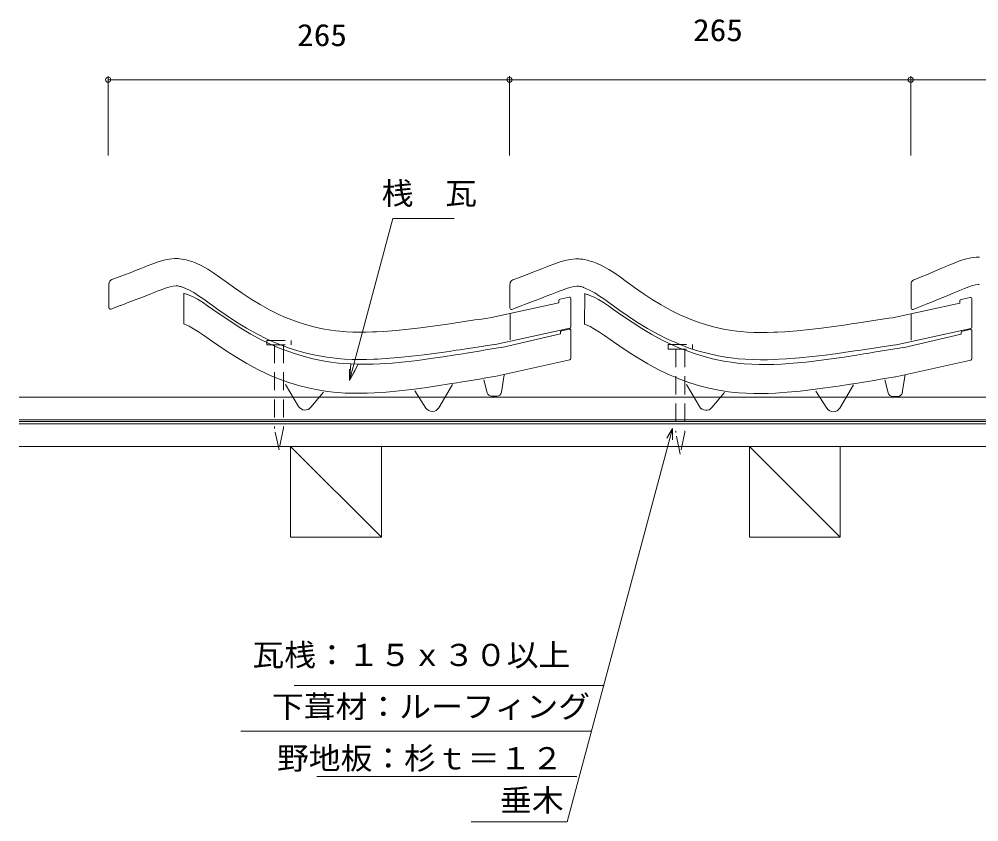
# Model space of a CAD drawing. Units: millimetres, scale not verified. Extents: x -486 to 491, y -253 to 277.
# Drawn here: x -486 to 147, y -253 to 277 of the extents above; entities that cross this region are included whole.
import ezdxf
from ezdxf.enums import TextEntityAlignment as Align

# ---------------------------------------------------------------- set-up
doc = ezdxf.new("R2010")
doc.units = ezdxf.units.MM
doc.header["$LTSCALE"] = 10
doc.linetypes.add('DASHED1', pattern=[1.8, 1.2, -0.6])
doc.linetypes.add('DASHED3', pattern=[4, 3, -1])
doc.layers.add('0-0_LAYER001', color=4, linetype='Continuous', lineweight=18)
doc.layers.add('0-1_LAYER004', color=7, linetype='Continuous', lineweight=18)
doc.styles.add('ＭＳ ゴシック', font='')
doc.styles.get('ＭＳ ゴシック').set_extended_font_data('MS Gothic')

msp = doc.modelspace()

# ---------------------------------------------------------------- linework, layer by layer
at = {"layer": '0-0_LAYER001', "color": 2}
for p, q in [((-427.54, 239.77), (-427.54, 187.27)), ((-427.54, 237.27), (-162.54, 237.27)), ((-162.54, 239.77), (-162.54, 187.27)), ((-162.54, 237.27), (102.46, 237.27)), ((102.46, 239.77), (102.46, 187.27)), ((102.46, 237.27), (407.46, 237.27)), ((358.9, 10.14), (-486.32, 10.14)), ((-54.82, 7), (-124.43, -252.77)), ((-99.91, -162.71), (-304.73, -162.71)), ((-108.54, -192.81), (-339.95, -192.81)), ((-118.08, -222.9), (-289.75, -222.9)), ((-124.43, -252.77), (-187.77, -252.77))]:
    msp.add_line(p, q, dxfattribs=at)
at = {"layer": '0-0_LAYER001'}
for p, q in [((-427.08, 86.77), (-427.08, 102.49)), ((-425.04, 105.34), (-424.61, 105.51)), ((-162.25, 86.59), (-162.25, 102.31)), ((-160.22, 105.16), (-159.79, 105.32)), ((102.81, 86.48), (102.81, 103.12)), ((104.58, 105.16), (105, 105.34)), ((-377.88, 96.21), (-377.84, 96.2)), ((-377.84, 96.2), (-377.26, 96.09)), ((-377.52, 96.12), (-377.69, 75.94)), ((-377.26, 96.09), (-376.6, 95.92)), ((-376.6, 95.92), (-375.81, 95.7)), ((-375.81, 95.7), (-375.63, 95.64)), ((-375.63, 95.64), (-374.17, 95.11)), ((-374.17, 95.11), (-371.34, 93.84)), ((-113.06, 96.03), (-113.02, 96.02)), ((-113.02, 96.02), (-112.44, 95.9)), ((-112.7, 95.93), (-112.87, 75.76)), ((-112.44, 95.9), (-111.78, 95.74)), ((-111.78, 95.74), (-110.99, 95.51)), ((-110.99, 95.51), (-110.81, 95.45)), ((-110.81, 95.45), (-109.35, 94.92)), ((-371.34, 93.84), (-368.47, 92.28)), ((-368.47, 92.28), (-365.36, 90.35)), ((-365.36, 90.35), (-361.99, 88.09)), ((-174.35, 80.33), (-129.9, 89.98)), ((-129.9, 91.44), (-129.9, 89.98)), ((-123.1, 93.66), (-129.1, 92.42)), ((-121.9, 92.68), (-121.9, 74.1)), ((-109.35, 94.92), (-106.52, 93.65)), ((-106.52, 93.65), (-103.65, 92.1)), ((-103.65, 92.1), (-100.53, 90.17)), ((-100.53, 90.17), (-97.16, 87.9)), ((90.47, 80.15), (134.93, 89.8)), ((134.93, 91.25), (134.93, 89.8)), ((141.72, 93.48), (135.72, 92.23)), ((142.93, 92.5), (142.93, 73.92)), ((-425.72, 85.84), (-419.55, 88.17)), ((-361.99, 88.09), (-358.36, 85.55)), ((-358.36, 85.55), (-356.13, 83.98)), ((-356.13, 83.98), (-352.59, 81.51)), ((-162.08, 65.45), (-162.08, 82.65)), ((-160.9, 85.65), (-154.72, 87.99)), ((-97.16, 87.9), (-93.54, 85.37)), ((-93.54, 85.37), (-91.31, 83.79)), ((-91.31, 83.79), (-87.77, 81.33)), ((102.75, 65.26), (102.75, 82.46)), ((104.19, 85.55), (110.52, 88.14)), ((-377.85, 76.07), (-377.1, 75.8)), ((-352.59, 81.51), (-346.41, 77.35)), ((-346.41, 77.35), (-340, 73.27)), ((-87.77, 81.33), (-81.58, 77.17)), ((-81.58, 77.17), (-75.17, 73.08)), ((-377.1, 75.8), (-374.13, 74.47)), ((-374.13, 74.47), (-371.15, 72.85)), ((-371.15, 72.85), (-367.96, 70.88)), ((-367.96, 70.88), (-364.54, 68.58)), ((-340, 73.27), (-333.36, 69.33)), ((-122.68, 73.13), (-172.82, 62.25)), ((-128.93, 70.51), (-128.93, 69.55)), ((-123.12, 72.62), (-128.15, 71.48)), ((-121.9, 53.36), (-121.9, 71.64)), ((-113.03, 75.89), (-112.28, 75.62)), ((-112.28, 75.62), (-109.31, 74.29)), ((-109.31, 74.29), (-106.33, 72.67)), ((-106.33, 72.67), (-103.13, 70.69)), ((-103.13, 70.69), (-99.71, 68.39)), ((-75.17, 73.08), (-68.54, 69.15)), ((142.14, 72.94), (92.01, 62.06)), ((135.89, 70.32), (135.89, 69.36)), ((141.71, 72.43), (136.67, 71.3)), ((142.93, 53.18), (142.93, 71.46)), ((-364.54, 68.58), (-360.9, 66.03)), ((-360.9, 66.03), (-358.67, 64.45)), ((-358.67, 64.45), (-355.14, 62)), ((-333.36, 69.33), (-326.47, 65.6)), ((-326.47, 65.6), (-319.4, 62.19)), ((-167.6, 60.5), (-128.93, 69.55)), ((-99.71, 68.39), (-96.07, 65.84)), ((-96.07, 65.84), (-93.84, 64.27)), ((-93.84, 64.27), (-90.32, 61.82)), ((-68.54, 69.15), (-61.64, 65.42)), ((-61.64, 65.42), (-54.57, 62.01)), ((97.22, 60.31), (135.89, 69.36)), ((-355.14, 62), (-348.99, 57.86)), ((-348.99, 57.86), (-342.63, 53.81)), ((-319.4, 62.19), (-315.03, 60.3)), ((-315.03, 60.3), (-311.35, 58.83)), ((-311.35, 58.83), (-305.18, 56.62)), ((-190.89, 56.77), (-186.68, 57.46)), ((-186.68, 57.46), (-182.48, 58.15)), ((-182.48, 58.15), (-178.28, 58.85)), ((-178.28, 58.85), (-174.09, 59.54)), ((-174.09, 59.54), (-169.9, 60.24)), ((-169.9, 60.24), (-167.47, 60.64)), ((-90.32, 61.82), (-84.17, 57.68)), ((-84.17, 57.68), (-77.81, 53.63)), ((-54.57, 62.01), (-50.21, 60.11)), ((-50.21, 60.11), (-46.52, 58.64)), ((-46.52, 58.64), (-40.36, 56.44)), ((73.93, 56.59), (78.14, 57.28)), ((78.14, 57.28), (82.34, 57.97)), ((82.34, 57.97), (86.54, 58.66)), ((86.54, 58.66), (90.74, 59.36)), ((90.74, 59.36), (94.93, 60.05)), ((94.93, 60.05), (97.35, 60.46)), ((-342.63, 53.81), (-336.06, 49.91)), ((-305.18, 56.62), (-298.82, 54.67)), ((-298.82, 54.67), (-292.35, 53.01)), ((-292.35, 53.01), (-285.81, 51.66)), ((-285.81, 51.66), (-279.29, 50.64)), ((-240.07, 50.23), (-231.51, 51.02)), ((-231.51, 51.02), (-223, 51.99)), ((-223, 51.99), (-214.59, 53.11)), ((-214.59, 53.11), (-206.28, 54.33)), ((-206.28, 54.33), (-198.08, 55.61)), ((-198.08, 55.61), (-193.34, 56.37)), ((-193.34, 56.37), (-190.89, 56.77)), ((-122.68, 52.39), (-172.26, 41.32)), ((-77.81, 53.63), (-71.23, 49.73)), ((-40.36, 56.44), (-33.99, 54.49)), ((-33.99, 54.49), (-27.53, 52.83)), ((-27.53, 52.83), (-20.98, 51.48)), ((-20.98, 51.48), (-14.47, 50.46)), ((24.76, 50.05), (33.32, 50.83)), ((33.32, 50.83), (41.83, 51.81)), ((41.83, 51.81), (50.24, 52.92)), ((50.24, 52.92), (58.54, 54.14)), ((58.54, 54.14), (66.75, 55.43)), ((66.75, 55.43), (71.48, 56.19)), ((71.48, 56.19), (73.93, 56.59)), ((142.15, 52.2), (92.56, 41.13)), ((-336.06, 49.91), (-329.24, 46.23)), ((-329.24, 46.23), (-322.25, 42.85)), ((-279.29, 50.64), (-275.36, 50.18)), ((-275.36, 50.18), (-272.31, 49.9)), ((-272.31, 49.9), (-267.35, 49.58)), ((-267.35, 49.58), (-262.38, 49.42)), ((-262.38, 49.42), (-257.48, 49.4)), ((-257.48, 49.4), (-252.65, 49.51)), ((-252.65, 49.51), (-247.93, 49.71)), ((-247.93, 49.71), (-245.13, 49.88)), ((-245.13, 49.88), (-240.07, 50.23)), ((-71.23, 49.73), (-64.41, 46.04)), ((-64.41, 46.04), (-57.42, 42.66)), ((-14.47, 50.46), (-10.54, 49.99)), ((-10.54, 49.99), (-7.49, 49.71)), ((-7.49, 49.71), (-2.53, 49.39)), ((-2.53, 49.39), (2.44, 49.24)), ((2.44, 49.24), (7.34, 49.22)), ((7.34, 49.22), (12.17, 49.33)), ((12.17, 49.33), (16.89, 49.53)), ((16.89, 49.53), (19.69, 49.69)), ((19.69, 49.69), (24.76, 50.05)), ((-322.25, 42.85), (-317.95, 40.98)), ((-317.95, 40.98), (-314.32, 39.54)), ((-314.32, 39.54), (-308.23, 37.36)), ((-194.89, 37.59), (-190.69, 38.27)), ((-190.69, 38.27), (-186.49, 38.96)), ((-186.49, 38.96), (-182.29, 39.66)), ((-182.29, 39.66), (-178.1, 40.35)), ((-177.19, 30.63), (-179.44, 39.2)), ((-178.1, 40.35), (-173.91, 41.05)), ((-173.91, 41.05), (-172.29, 41.32)), ((-167.89, 30.89), (-165.95, 42.5)), ((-57.42, 42.66), (-53.12, 40.8)), ((-53.12, 40.8), (-49.5, 39.35)), ((-49.5, 39.35), (-43.41, 37.17)), ((69.93, 37.4), (74.13, 38.09)), ((74.13, 38.09), (78.34, 38.78)), ((78.34, 38.78), (82.53, 39.47)), ((82.53, 39.47), (86.73, 40.17)), ((87.63, 30.44), (85.39, 39.02)), ((86.73, 40.17), (90.91, 40.87)), ((90.91, 40.87), (92.53, 41.13)), ((96.93, 30.71), (98.87, 42.31)), ((-301.8, 21.61), (-310.34, 36.14)), ((-308.23, 37.36), (-301.96, 35.44)), ((-301.96, 35.44), (-295.58, 33.8)), ((-295.58, 33.8), (-289.13, 32.47)), ((-289.13, 32.47), (-282.7, 31.46)), ((-243.91, 31.07), (-235.4, 31.85)), ((-235.4, 31.85), (-226.92, 32.82)), ((-226.92, 32.82), (-218.55, 33.93)), ((-217.69, 20.49), (-225.01, 31.8)), ((-218.55, 33.93), (-210.26, 35.14)), ((-210.26, 35.14), (-202.07, 36.43)), ((-209.18, 20.68), (-200.24, 35.93)), ((-202.07, 36.43), (-197.34, 37.19)), ((-197.34, 37.19), (-194.89, 37.59)), ((-36.98, 21.43), (-45.51, 35.96)), ((-43.41, 37.17), (-37.13, 35.25)), ((-37.13, 35.25), (-30.76, 33.62)), ((-30.76, 33.62), (-24.31, 32.29)), ((-24.31, 32.29), (-17.88, 31.28)), ((29.43, 31.66), (37.9, 32.63)), ((37.9, 32.63), (46.28, 33.74)), ((46.28, 33.74), (54.56, 34.96)), ((54.56, 34.96), (62.75, 36.24)), ((55.64, 20.5), (64.58, 35.74)), ((62.75, 36.24), (67.48, 37)), ((67.48, 37), (69.93, 37.4)), ((-293.63, 20.96), (-285.33, 31.02)), ((-282.7, 31.46), (-278.84, 31.01)), ((-278.84, 31.01), (-275.84, 30.73)), ((-275.84, 30.73), (-270.94, 30.42)), ((-270.94, 30.42), (-266.03, 30.26)), ((-266.03, 30.26), (-261.18, 30.24)), ((-261.18, 30.24), (-256.4, 30.35)), ((-256.4, 30.35), (-251.71, 30.55)), ((-251.71, 30.55), (-248.94, 30.71)), ((-248.94, 30.71), (-243.91, 31.07)), ((-170.85, 28.38), (-174.27, 28.38)), ((-28.81, 20.78), (-20.51, 30.84)), ((-17.88, 31.28), (-14.01, 30.82)), ((-14.01, 30.82), (-11.01, 30.55)), ((-11.01, 30.55), (-6.12, 30.23)), ((-6.12, 30.23), (-1.21, 30.08)), ((-1.21, 30.08), (3.64, 30.06)), ((3.64, 30.06), (8.42, 30.16)), ((8.42, 30.16), (13.11, 30.37)), ((13.11, 30.37), (15.88, 30.53)), ((15.88, 30.53), (20.91, 30.88)), ((20.91, 30.88), (29.43, 31.66)), ((47.13, 20.31), (39.81, 31.61)), ((93.98, 28.2), (90.56, 28.2))]:
    msp.add_line(p, q, dxfattribs=at)
at = {"layer": '0-0_LAYER001', "color": 2, "linetype": 'DASHED1'}
for p, q in [((-317.68, 62.2), (-317.68, 7.05)), ((-311.68, 62.2), (-311.68, 7.31)), ((-52.68, 59.47), (-52.68, 4.32)), ((-46.68, 59.47), (-46.68, 4.57)), ((-314.73, -7.2), (-317.68, 7.05)), ((-311.68, 7.31), (-314.73, -7.2)), ((-49.73, -9.93), (-52.68, 4.32)), ((-46.68, 4.57), (-49.73, -9.93))]:
    msp.add_line(p, q, dxfattribs=at)
at = {"layer": '0-0_LAYER001', "color": 2, "linetype": 'DASHED3'}
msp.add_line((358.9, 11.64), (-486.32, 11.64), dxfattribs=at)
at = {"layer": '0-0_LAYER001'}
for points in [[(-424.61, 105.51), (-423.8, 105.81), (-420.25, 107.15), (-416.69, 108.5), (-413.13, 109.87), (-409.54, 111.25), (-405.93, 112.66), (-403.83, 113.5), (-401.75, 114.33), (-398.14, 115.73), (-394.51, 117.01), (-390.85, 118.08), (-387.17, 118.83), (-383.47, 119.17), (-381.31, 119.14), (-380.46, 119.08), (-378.99, 118.91), (-377.53, 118.66), (-376.08, 118.35), (-374.64, 117.97), (-373.21, 117.54), (-372.39, 117.26), (-369.89, 116.31), (-365.73, 114.38), (-361.73, 112.13), (-357.84, 109.65), (-354.04, 107.02), (-350.27, 104.3), (-348.09, 102.71), (-344.76, 100.33), (-338.96, 96.31), (-333.09, 92.45), (-327.12, 88.8), (-321.02, 85.39), (-314.77, 82.26), (-311.08, 80.6), (-308.02, 79.33), (-302.66, 77.32), (-297.2, 75.57), (-291.67, 74.07)], [(-159.79, 105.32), (-158.98, 105.63), (-155.43, 106.97), (-151.87, 108.32), (-148.3, 109.68), (-144.72, 111.07), (-141.11, 112.48), (-139.01, 113.31), (-136.93, 114.14), (-133.32, 115.54), (-129.69, 116.82), (-126.03, 117.89), (-122.35, 118.64), (-118.64, 118.99), (-116.48, 118.96), (-115.63, 118.9), (-114.17, 118.73), (-112.71, 118.48), (-111.26, 118.16), (-109.81, 117.79), (-108.39, 117.35), (-107.57, 117.08), (-105.07, 116.13), (-100.91, 114.2), (-96.91, 111.95), (-93.02, 109.47), (-89.21, 106.83), (-85.45, 104.11), (-83.26, 102.53), (-79.93, 100.14), (-74.14, 96.13), (-68.27, 92.27), (-62.29, 88.61), (-56.2, 85.2), (-49.95, 82.08), (-46.25, 80.41), (-43.2, 79.14), (-37.83, 77.14), (-32.38, 75.38), (-26.84, 73.88)], [(105, 105.34), (105.8, 105.66), (109.32, 107.09), (112.84, 108.54), (116.37, 109.99), (119.92, 111.47), (123.48, 112.98), (125.56, 113.87), (127.62, 114.75), (131.19, 116.24), (134.79, 117.62), (138.42, 118.78), (142.08, 119.63), (145.77, 120.07), (147.93, 120.1)], [(110.55, 88.16), (112.59, 88.99), (116.12, 90.43), (119.68, 91.89), (123.26, 93.37), (126.88, 94.87), (130.52, 96.41), (132.65, 97.32), (134.65, 98.18), (137.89, 99.53), (140.76, 100.63), (143.2, 101.42), (145.18, 101.88), (146.96, 102.09), (147.64, 102.1)], [(-419.51, 88.19), (-417.45, 88.97), (-413.88, 90.32), (-410.29, 91.68), (-406.67, 93.06), (-403.02, 94.47), (-399.34, 95.91), (-397.18, 96.77), (-395.16, 97.58), (-391.89, 98.85), (-388.99, 99.87), (-386.52, 100.59), (-384.53, 101), (-382.75, 101.16), (-382.07, 101.15), (-382.15, 101.16), (-381.54, 101.09), (-380.94, 100.99), (-380.28, 100.84), (-379.54, 100.65), (-378.69, 100.39), (-378.45, 100.31), (-376.89, 99.72), (-373.94, 98.35), (-370.98, 96.69), (-367.81, 94.66), (-364.43, 92.32), (-360.82, 89.72), (-358.62, 88.11), (-355.13, 85.61), (-349.03, 81.39), (-342.73, 77.25), (-336.21, 73.26), (-329.44, 69.48), (-322.5, 66), (-318.23, 64.08), (-314.62, 62.58), (-308.57, 60.32), (-302.32, 58.31), (-295.97, 56.58)], [(-154.69, 88.01), (-152.63, 88.79), (-149.06, 90.13), (-145.47, 91.5), (-141.85, 92.88), (-138.19, 94.29), (-134.51, 95.73), (-132.36, 96.58), (-130.34, 97.39), (-127.06, 98.66), (-124.17, 99.68), (-121.7, 100.4), (-119.71, 100.81), (-117.93, 100.98), (-117.25, 100.97), (-117.33, 100.97), (-116.71, 100.9), (-116.12, 100.8), (-115.45, 100.66), (-114.72, 100.46), (-113.87, 100.21), (-113.63, 100.12), (-112.07, 99.53), (-109.12, 98.16), (-106.16, 96.5), (-102.99, 94.48), (-99.61, 92.13), (-96, 89.53), (-93.79, 87.93), (-90.3, 85.43), (-84.21, 81.2), (-77.91, 77.06), (-71.39, 73.08), (-64.62, 69.29), (-57.68, 65.82), (-53.4, 63.89), (-49.8, 62.39), (-43.74, 60.13), (-37.49, 58.12), (-31.14, 56.4)], [(-291.67, 74.07), (-286.07, 72.83), (-280.42, 71.86), (-277.13, 71.43), (-274.61, 71.16), (-270.26, 70.82), (-265.9, 70.62), (-261.54, 70.55), (-257.17, 70.58), (-252.8, 70.71), (-250.27, 70.82), (-245.54, 71.09), (-237.41, 71.72), (-229.28, 72.53), (-221.18, 73.49), (-213.09, 74.57), (-205, 75.72), (-200.32, 76.4), (-197.88, 76.77), (-193.69, 77.39), (-189.49, 78.02), (-185.29, 78.66), (-181.1, 79.29), (-176.91, 79.93), (-174.47, 80.3)], [(-26.84, 73.88), (-21.25, 72.65), (-15.6, 71.68), (-12.31, 71.25), (-9.79, 70.98), (-5.44, 70.64), (-1.08, 70.44), (3.29, 70.36), (7.65, 70.4), (12.02, 70.53), (14.55, 70.64), (19.28, 70.9), (27.42, 71.53), (35.54, 72.35), (43.64, 73.31), (51.74, 74.38), (59.82, 75.53), (64.51, 76.22), (66.94, 76.58), (71.14, 77.21), (75.33, 77.84), (79.53, 78.47), (83.72, 79.11), (87.92, 79.74), (90.35, 80.11)], [(-295.97, 56.58), (-289.53, 55.16), (-283.12, 54.06), (-279.26, 53.55), (-276.27, 53.24), (-271.37, 52.85), (-266.47, 52.63), (-261.62, 52.55), (-256.84, 52.58), (-252.15, 52.72), (-249.37, 52.84), (-244.34, 53.13), (-235.81, 53.79), (-227.33, 54.64), (-218.94, 55.63), (-210.64, 56.73), (-202.43, 57.9), (-197.69, 58.6), (-195.23, 58.96), (-191.02, 59.59), (-186.81, 60.22), (-182.6, 60.86), (-178.4, 61.49), (-174.2, 62.13), (-172.58, 62.38)], [(-31.14, 56.4), (-24.71, 54.98), (-18.3, 53.88), (-14.44, 53.37), (-11.44, 53.05), (-6.55, 52.67), (-1.64, 52.44), (3.2, 52.36), (7.99, 52.4), (12.68, 52.54), (15.45, 52.66), (20.48, 52.94), (29.01, 53.6), (37.5, 54.45), (45.89, 55.45), (54.19, 56.55), (62.4, 57.72), (67.13, 58.41), (69.59, 58.78), (73.8, 59.41), (78.01, 60.04), (82.22, 60.67), (86.42, 61.31), (90.62, 61.95), (92.24, 62.19)]]:
    msp.add_lwpolyline(points, dxfattribs=at)
at = {"layer": '0-0_LAYER001', "color": 2, "linetype": 'DASHED1'}
for points in [[(-322.68, 65.2), (-306.68, 65.2), (-306.68, 62.2)], [(-322.68, 65.2), (-322.68, 62.2), (-306.68, 62.2)], [(-57.68, 62.47), (-41.68, 62.47), (-41.68, 59.47)], [(-57.68, 62.47), (-57.68, 59.47), (-41.68, 59.47)]]:
    msp.add_lwpolyline(points, dxfattribs=at)
at = {"layer": '0-0_LAYER001', "color": 2}
msp.add_lwpolyline([(-58.57, 0.51), (-54.82, 7), (-54.82, -0.5)], dxfattribs=at)
for centre in [(-427.54, 237.27), (-162.54, 237.27), (-162.54, 237.27), (102.46, 237.27), (102.46, 237.27)]:
    msp.add_circle(centre, 1.7, dxfattribs=at)
at = {"layer": '0-0_LAYER001'}
for centre, radius, start, end in [((-423.97, 102.54), 3, 110.94902, 178.7), ((-159.14, 102.36), 3, 110.94902, 178.7), ((105.72, 102.39), 3, 112.44902, 165.96481), ((-128.9, 91.44), 1, 101.73308, 180), ((-122.9, 92.68), 1, 0, 101.73308), ((135.93, 91.25), 1, 101.73308, 180), ((141.93, 92.5), 1, 0, 101.73308), ((-426.08, 86.77), 1, 180, 290.73166), ((-161.25, 86.59), 1, 180, 290.73166), ((103.81, 86.48), 1, 180, 292.23166), ((-127.93, 70.51), 1, 102.72435, 180), ((-122.9, 71.64), 1, 0, 102.72435), ((-122.9, 74.1), 1, 282.24497, 0), ((136.89, 70.32), 1, 102.72435, 180), ((141.93, 71.46), 1, 0, 102.72435), ((141.93, 73.92), 1, 282.24497, 0), ((-122.9, 53.36), 1, 282.58296, 0), ((141.93, 53.18), 1, 282.58296, 0), ((-174.29, 31.39), 3, 194.67639, 270), ((-170.85, 31.38), 3, 270, 350.53767), ((90.53, 31.2), 3, 194.67639, 270), ((93.98, 31.2), 3, 270, 350.53767), ((-297.49, 24.14), 5, 210.42578, 320.47001), ((-213.49, 23.21), 5, 212.93986, 329.61716), ((-32.67, 23.96), 5, 210.42578, 320.47001), ((51.33, 23.02), 5, 212.93986, 329.61716)]:
    msp.add_arc(centre, radius, start, end, dxfattribs=at)
at = {"layer": '0-1_LAYER004'}
for p, q in [((-427.54, 238.97), (-427.54, 187.27)), ((-427.54, 237.27), (407.46, 237.27)), ((-162.54, 187.27), (-162.54, 238.97)), ((102.46, 187.27), (102.46, 238.97)), ((-239.53, 145.72), (-199.03, 145.72)), ((-268.19, 38.75), (-267.35, 49.58)), ((-486.32, 27.62), (358.9, 27.62)), ((358.9, 12.62), (-486.32, 12.62)), ((358.9, 11.64), (-486.32, 11.64)), ((-486.32, 10.14), (358.9, 10.14)), ((-54.82, 7), (-54.82, -0.5)), ((-486.32, -4.86), (358.9, -4.86)), ((-307.1, -4.86), (-247.1, -64.86)), ((-4.1, -4.86), (55.9, -64.86)), ((-99.91, -162.71), (-304.73, -162.71)), ((-339.95, -192.81), (-108.54, -192.81)), ((-118.08, -222.9), (-281.58, -222.9)), ((-187.77, -252.77), (-124.43, -252.77))]:
    msp.add_line(p, q, dxfattribs=at)
at = {"layer": '0-1_LAYER004', "color": 2}
for p, q in [((358.9, 27.62), (-486.32, 27.62)), ((358.9, 12.62), (-486.32, 12.62)), ((358.9, -4.86), (-486.32, -4.86)), ((-247.1, -64.86), (-307.1, -4.86)), ((55.9, -64.86), (-4.1, -4.86))]:
    msp.add_line(p, q, dxfattribs=at)
for points in [[(-268.19, 38.75), (-239.53, 145.72), (-199.03, 145.72)], [(-264.44, 45.25), (-268.19, 38.75), (-268.19, 46.25)]]:
    msp.add_lwpolyline(points, dxfattribs=at)
at = {"layer": '0-1_LAYER004'}
for points in [[(-239.53, 145.72), (-268.19, 38.75), (-262.38, 49.42)], [(-124.43, -252.77), (-54.82, 7), (-58.57, 0.51)], [(-307.1, -4.86), (-307.1, -64.86), (-247.1, -64.86), (-247.1, -4.86)], [(-4.1, -4.86), (-4.1, -64.86), (55.9, -64.86), (55.9, -4.86)]]:
    msp.add_lwpolyline(points, dxfattribs=at)
at = {"layer": '0-1_LAYER004', "color": 2}
for points in [[(-247.1, -64.86), (-247.1, -4.86), (-307.1, -4.86), (-307.1, -64.86)], [(55.9, -64.86), (55.9, -4.86), (-4.1, -4.86), (-4.1, -64.86)]]:
    msp.add_lwpolyline(points, close=True, dxfattribs=at)

# ---------------------------------------------------------------- texts
at = {"layer": '0-0_LAYER001', "color": 7, "style": 'ＭＳ ゴシック'}
for s, width, p in [('265', 1.1, (-302.75, 255.1)), ('265', 1.1, (-41.27, 258.39)), ('\u3000瓦桟：１５ｘ３０以上\u3000', 1.05, (-353.3, -154.32)), ('\u3000下葺材：ルーフィング', 1.05, (-340.31, -188.43)), ('\u3000野地板：杉ｔ＝１２\u3000', 1.05, (-337.06, -222.53)), ('\u3000垂木\u3000', 1.05, (-189.76, -250.27))]:
    msp.add_text(s, height=14.66, dxfattribs=dict(at, width=width)).set_placement(p, align=Align.BOTTOM_LEFT)
at = {"layer": '0-1_LAYER004', "style": 'ＭＳ ゴシック', "width": 1.05}
msp.add_text('桟\u3000瓦', height=14.66, dxfattribs=at).set_placement((-246.94, 150.49), align=Align.BOTTOM_LEFT)

doc.saveas('drawing.dxf')
